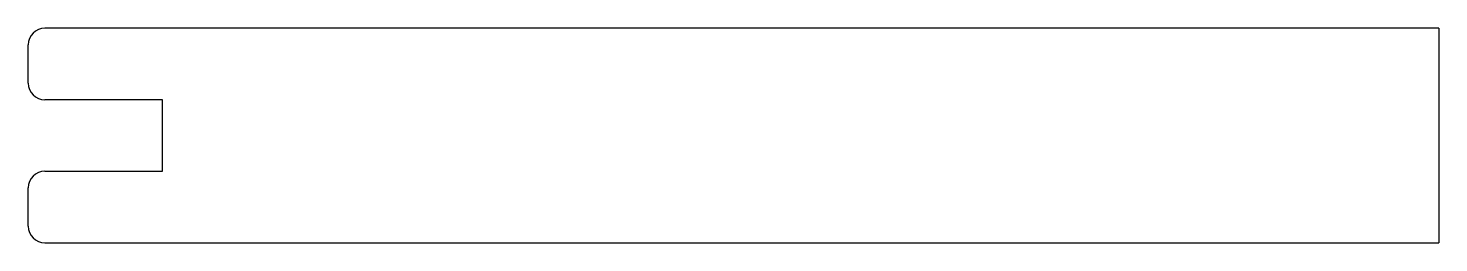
# Model space of a CAD drawing. Header units: millimetres. Extents: x -244 to 52, y -22 to 23.
import ezdxf

# ---------------------------------------------------------------- set-up
doc = ezdxf.new("R2010")
doc.units = ezdxf.units.MM

msp = doc.modelspace()

# ---------------------------------------------------------------- linework, layer by layer
at = {"color": 7, "linetype": 'Continuous', "lineweight": 25}
for p, q in [((51.5, 22.5), (-240.88, 22.5)), ((51.5, 22.5), (51.5, -22.5)), ((-244.38, 11), (-244.38, 19)), ((-216.24, 7.5), (-240.88, 7.5)), ((-216.24, -7.5), (-216.24, 7.5)), ((-240.88, -7.5), (-216.24, -7.5)), ((-244.38, -19), (-244.38, -11)), ((-240.88, -22.5), (51.5, -22.5))]:
    msp.add_line(p, q, dxfattribs=at)
for centre, start, end in [((-240.88, 19), 90, 180), ((-240.88, 11), 180, 270), ((-240.88, -11), 90, 180), ((-240.88, -19), 180, 270)]:
    msp.add_arc(centre, 3.5, start, end, dxfattribs=at)

doc.saveas('drawing.dxf')
